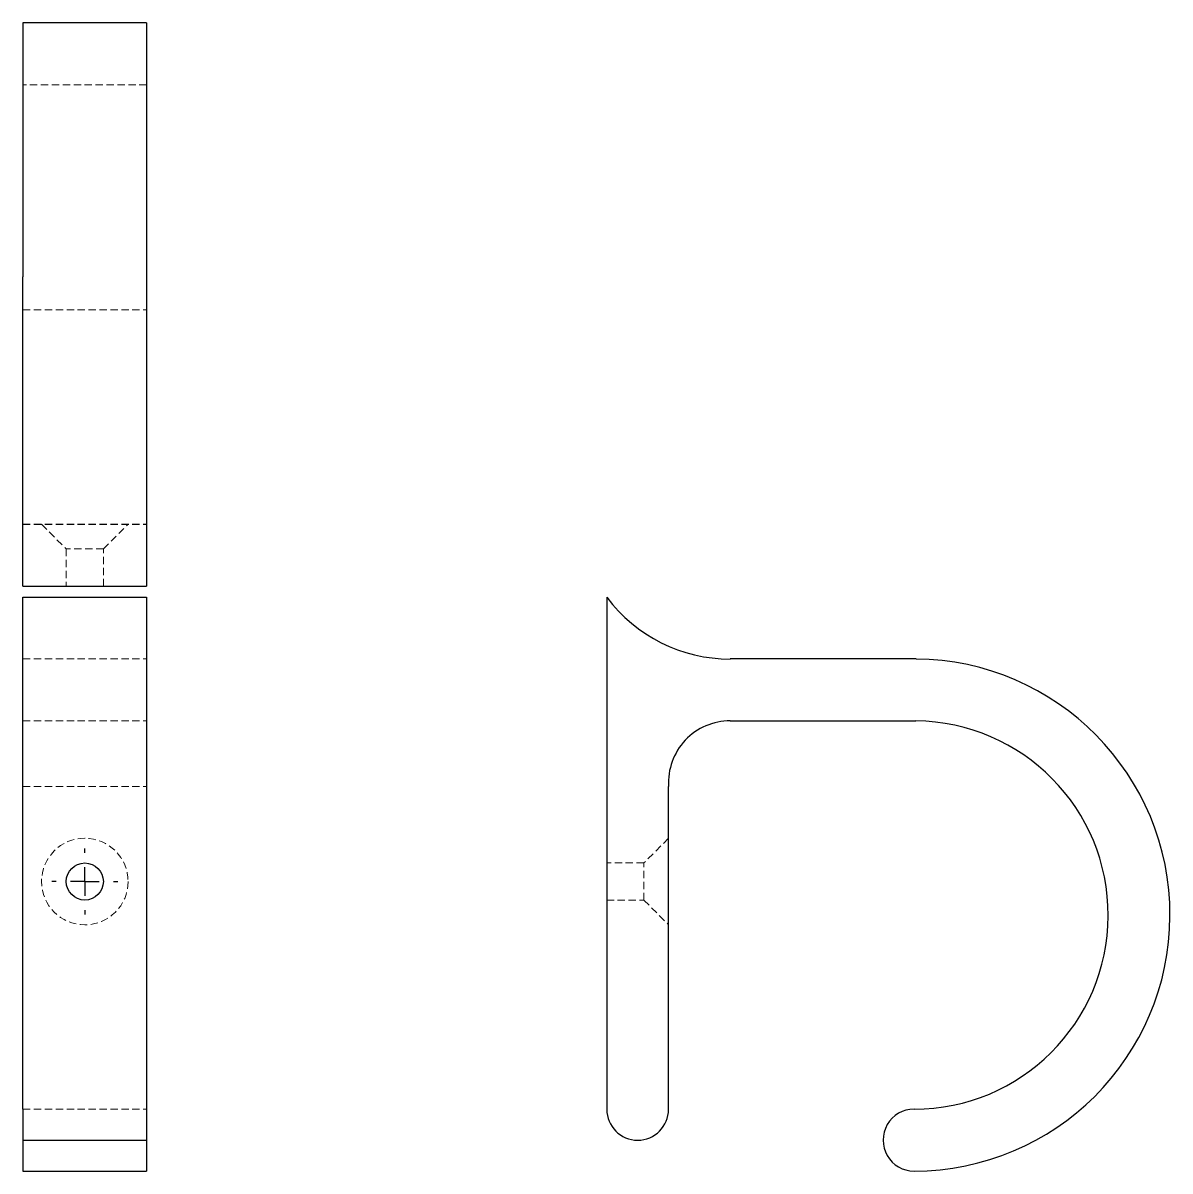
# Model space of a CAD drawing. Header units: millimetres. Extents: x 72 to 272, y 7 to 207.
import ezdxf

# ---------------------------------------------------------------- set-up
doc = ezdxf.new("R2010")
doc.units = ezdxf.units.MM
doc.linetypes.add('HIDDEN', pattern=[1.905, 1.27, -0.635])
doc.layers.add('10', color=7, linetype='Continuous')

# ---------------------------------------------------------------- blocks, each defined once
blk = doc.blocks.new('SW_CENTERMARKSYMBOL_0')
at = {"layer": '10', "color": 0}
for p, q in [((0, 5), (0, 5.73)), ((0, 0), (0, 2.5)), ((-5, 0), (-5.73, 0)), ((0, 0), (-2.5, 0)), ((0, 0), (0, -2.5)), ((0, 0), (2.5, 0)), ((5, 0), (5.73, 0)), ((0, -5), (0, -5.73))]:
    blk.add_line(p, q, dxfattribs=at)

msp = doc.modelspace()

# ---------------------------------------------------------------- linework, layer by layer
at = {"color": 7, "linetype": 'Continuous', "lineweight": 25}
for p, q in [((93.77, 207.07), (72.23, 207.07)), ((72.23, 207.07), (72.23, 162.82)), ((93.77, 207.07), (93.77, 162.82)), ((72.23, 130.46), (72.23, 162.82)), ((93.77, 162.82), (93.77, 130.46)), ((72.23, 108.93), (72.23, 130.46)), ((93.77, 130.46), (93.77, 108.93)), ((72.23, 108.93), (93.77, 108.93)), ((72.23, 107), (93.77, 107)), ((72.23, 17.77), (72.23, 107)), ((93.77, 107), (93.77, 17.77)), ((173.93, 107), (173.93, 17.77)), ((227.82, 96.23), (195.46, 96.23)), ((195.46, 85.46), (227.77, 85.46)), ((184.71, 17.77), (184.71, 74.03)), ((72.23, 17.77), (72.23, 12.39)), ((93.77, 17.77), (93.77, 12.39)), ((72.23, 12.39), (93.77, 12.39)), ((72.23, 12.39), (72.23, 7)), ((93.77, 12.39), (93.77, 7)), ((72.23, 7), (93.77, 7))]:
    msp.add_line(p, q, dxfattribs=at)
at = {"color": 7, "linetype": 'HIDDEN', "lineweight": 18}
for p, q in [((93.77, 196.29), (72.23, 196.29)), ((72.23, 157.09), (93.77, 157.09)), ((72.23, 119.71), (93.77, 119.71)), ((72.23, 119.69), (93.77, 119.69)), ((75.46, 119.71), (79.77, 115.4)), ((86.23, 115.4), (90.54, 119.71)), ((86.23, 115.4), (79.77, 115.4)), ((79.77, 115.4), (79.77, 108.93)), ((86.23, 108.93), (86.23, 115.4)), ((72.23, 96.23), (93.77, 96.23)), ((72.23, 85.46), (93.77, 85.46)), ((72.23, 74.03), (93.77, 74.03)), ((184.71, 64.99), (180.4, 60.68)), ((180.4, 60.68), (173.93, 60.68)), ((180.4, 54.22), (180.4, 60.68)), ((173.93, 54.22), (180.4, 54.22)), ((180.4, 54.22), (184.71, 49.91)), ((72.23, 17.77), (93.77, 17.77))]:
    msp.add_line(p, q, dxfattribs=at)
msp.add_circle((83, 57.45), 7.54, dxfattribs=at)
at = {"color": 7, "linetype": 'Continuous', "lineweight": 25}
msp.add_circle((83, 57.45), 3.23, dxfattribs=at)
for centre, radius, start, end in [((195.46, 123.11), 26.89, 216.8241, 270), ((227.45, 51.61), 44.61, 270.0324, 89.5289), ((195.46, 74.69), 10.77, 90, 183.4944), ((227.45, 51.61), 33.84, 270.0324, 89.4593), ((179.32, 17.77), 5.39, 180, 0), ((227.47, 12.39), 5.39, 90.0324, 270.0324)]:
    msp.add_arc(centre, radius, start, end, dxfattribs=at)

# ---------------------------------------------------------------- block references
at = {"layer": '10'}
msp.add_blockref('SW_CENTERMARKSYMBOL_0', (83, 57.45), dxfattribs=at)

doc.saveas('drawing.dxf')
